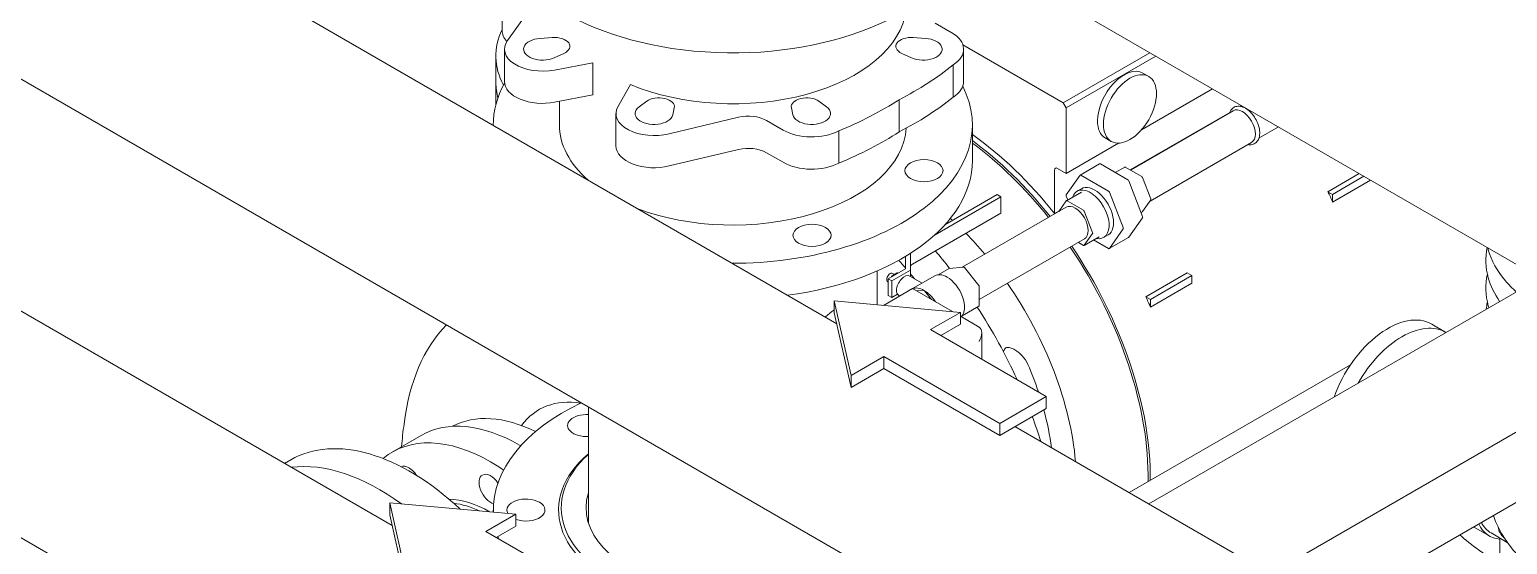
# Model space of a CAD drawing. Header units: millimetres. Extents: x -312439 to 477422, y -331570 to 212570.
# Drawn here: x 398513 to 399040, y 107701 to 107885 of the extents above; entities that cross this region are included whole.
import ezdxf

# ---------------------------------------------------------------- set-up
doc = ezdxf.new("R2010")
doc.units = ezdxf.units.MM

msp = doc.modelspace()

# ---------------------------------------------------------------- linework, layer by layer
at = {"color": 5, "linetype": 'Continuous', "lineweight": 0, "extrusion": (0, 0.816497, 0.57735)}
for p, q in [((398641.904, 107707.657), (397028.099, 108639.388)), ((398800.503, 107779.611), (397341.446, 108621.998)), ((398850.496, 107506.394), (396993.097, 108578.764)), ((398979.781, 107595.272), (397306.445, 108561.374)), ((398800.305, 107940.854), (399100.854, 107767.331)), ((398681.126, 107884.235), (398681.126, 107895.736)), ((398683.109, 107880.626), (398689.687, 107889.843)), ((398835.595, 107886.829), (398841.539, 107883.396)), ((398694.72, 107881.371), (398699.114, 107881.684)), ((398827.776, 107881.684), (398832.17, 107881.371)), ((398681.989, 107866.009), (398681.989, 107877.51)), ((398703.18, 107876.016), (398699.69, 107874.444)), ((398827.2, 107874.444), (398823.71, 107876.016)), ((398845.525, 107879.013), (398881.243, 107858.392)), ((398845.762, 107866.009), (398845.762, 107877.51)), ((398912.188, 107876.258), (398881.243, 107858.392)), ((398678.916, 107857.666), (398678.916, 107875.087)), ((398713.491, 107872.686), (398699.79, 107870.077)), ((398713.491, 107861.184), (398713.491, 107872.686)), ((398842.069, 107860.446), (398842.069, 107871.947)), ((398914.314, 107875.03), (398882.306, 107856.551)), ((398722.446, 107856.997), (398726.963, 107864.907)), ((398911.782, 107867.782), (398909.656, 107869.009)), ((398699.79, 107858.576), (398713.491, 107861.184)), ((398822.775, 107847.993), (398822.775, 107859.494)), ((398934.51, 107863.37), (398909.22, 107848.768)), ((398701.587, 107850.493), (398701.587, 107858.918)), ((398721.764, 107843.045), (398721.764, 107854.547)), ((398730.009, 107856.939), (398732.732, 107858.954)), ((398742.548, 107856.607), (398742.006, 107854.07)), ((398784.884, 107854.07), (398784.341, 107856.607)), ((398794.158, 107858.954), (398796.881, 107856.939)), ((398881.243, 107858.392), (398882.306, 107856.551)), ((398882.306, 107856.551), (398882.306, 107833.23)), ((398940.675, 107854.957), (398905.167, 107834.457)), ((398941.954, 107855.573), (398905.273, 107834.395)), ((398944.878, 107857.384), (398944.426, 107857.123)), ((398944.589, 107857.094), (398944.856, 107857.248)), ((398678.008, 107850.493), (398678.008, 107850.334)), ((398765.435, 107853.246), (398740.716, 107847.367)), ((398781.375, 107848.66), (398775.43, 107852.092)), ((398848.882, 107850.493), (398848.882, 107837.791)), ((398951.112, 107845.797), (398958.03, 107849.791)), ((398801.206, 107836.853), (398801.206, 107848.355)), ((398900.982, 107844.012), (398882.306, 107833.23)), ((398898.42, 107844.637), (398896.294, 107845.865)), ((398948.477, 107844.276), (398912.262, 107823.367)), ((398765.435, 107841.745), (398740.716, 107835.865)), ((398781.375, 107837.159), (398775.43, 107840.591)), ((398878.172, 107834.389), (398878.172, 107818.871)), ((398882.306, 107833.23), (398879.235, 107835.002)), ((398894.277, 107836.611), (398887.348, 107832.61)), ((398894.555, 107836.583), (398904.352, 107830.927)), ((398903.216, 107835.477), (398899.844, 107833.53)), ((398903.438, 107835.455), (398909.327, 107832.055)), ((398975.739, 107826.678), (398986.901, 107833.122)), ((398882.387, 107825.583), (398887.285, 107832.552)), ((398887.626, 107832.583), (398897.423, 107826.926)), ((398904.693, 107830.503), (398909.591, 107817.878)), ((398909.598, 107831.718), (398912.543, 107824.128)), ((398977.384, 107825.729), (398988.545, 107832.173)), ((398990.916, 107830.804), (398977.384, 107822.991)), ((398859.039, 107824.898), (398835.566, 107811.346)), ((398857.761, 107825.636), (398839.079, 107814.85)), ((398859.039, 107824.898), (398857.761, 107825.636)), ((398859.039, 107818.998), (398859.039, 107824.898)), ((398879.716, 107819.64), (398882.379, 107823.429)), ((398882.918, 107823.758), (398882.387, 107825.129)), ((398887.786, 107826.568), (398882.429, 107823.475)), ((398882.65, 107823.454), (398888.54, 107820.053)), ((398886.198, 107826.829), (398887.771, 107827.737)), ((398897.763, 107826.502), (398902.662, 107813.877)), ((398912.543, 107823.767), (398909.598, 107819.577)), ((398975.739, 107826.678), (398977.384, 107825.729)), ((398977.384, 107822.991), (398977.384, 107825.729)), ((398859.039, 107818.998), (398827.511, 107800.795)), ((398882.334, 107821.151), (398845.274, 107799.755)), ((398879.861, 107819.846), (398878.172, 107818.871)), ((398888.811, 107819.716), (398891.756, 107812.126)), ((398909.591, 107817.423), (398904.693, 107810.455)), ((398909.548, 107819.531), (398909.059, 107819.249)), ((398902.662, 107813.423), (398897.763, 107806.454)), ((398888.856, 107809.854), (398851.33, 107788.188)), ((398888.54, 107807.552), (398886.704, 107808.611)), ((398894.118, 107810.622), (398888.761, 107807.53)), ((398891.756, 107811.765), (398888.811, 107807.576)), ((398897.423, 107806.424), (398892.134, 107809.477)), ((398895.706, 107810.362), (398897.278, 107811.27)), ((398904.63, 107810.397), (398897.701, 107806.396)), ((398824.98, 107803.572), (398824.98, 107799.13)), ((398826.787, 107796.468), (398826.787, 107804.689)), ((398814.983, 107786.337), (398814.983, 107798.45)), ((398824.98, 107799.13), (398818.835, 107795.582)), ((398820.047, 107796.457), (398819.959, 107796.231)), ((398826.787, 107798.698), (398820.112, 107794.844)), ((398822.031, 107797.72), (398820.223, 107796.676)), ((398820.397, 107797.558), (398821.073, 107797.167)), ((398822.369, 107797.623), (398822.175, 107797.734)), ((398826.607, 107796.571), (398830.935, 107794.073)), ((398827.551, 107792.119), (398835.468, 107796.69)), ((398836.717, 107797.083), (398840.595, 107799.323)), ((398845.76, 107799.798), (398840.66, 107799.343)), ((398851.174, 107793.272), (398846.073, 107799.618)), ((398910.779, 107789.174), (398925.543, 107797.697)), ((398912.424, 107788.224), (398927.187, 107796.748)), ((398925.543, 107797.697), (398927.187, 107796.748)), ((398927.187, 107796.748), (398927.187, 107794.01)), ((398827.547, 107792.122), (398817.183, 107786.139)), ((398818.682, 107794.586), (398818.835, 107794.498)), ((398820.112, 107794.844), (398818.835, 107795.582)), ((398818.835, 107795.582), (398818.835, 107789.681)), ((398820.112, 107788.944), (398820.112, 107794.844)), ((398827.547, 107792.122), (398841.744, 107783.925)), ((398831.469, 107791.547), (398828.935, 107791.321)), ((398834.316, 107788.214), (398831.782, 107791.366)), ((398851.33, 107786.069), (398851.33, 107792.869)), ((398927.187, 107794.01), (398912.424, 107785.486)), ((398799.642, 107787.72), (398805.609, 107761.122)), ((398844.652, 107783.663), (398799.642, 107787.72)), ((398799.642, 107787.72), (398799.642, 107783.448)), ((398818.835, 107789.681), (398820.112, 107788.944)), ((398822.179, 107790.137), (398820.112, 107788.944)), ((398822.641, 107789.701), (398822.997, 107789.496)), ((398845.204, 107782.382), (398851.239, 107785.866)), ((398910.779, 107789.174), (398912.424, 107788.224)), ((398912.424, 107785.486), (398912.424, 107788.224)), ((398799.642, 107783.448), (398805.609, 107756.85)), ((398833.965, 107777.493), (398844.652, 107783.663)), ((398844.652, 107783.663), (398844.652, 107779.391)), ((398844.652, 107782.247), (398851.291, 107778.413)), ((398875.245, 107753.66), (398833.965, 107777.493)), ((398837.665, 107775.357), (398844.652, 107779.391)), ((398852.219, 107776.363), (398852.219, 107766.954)), ((399017.805, 107776.502), (399012.816, 107779.433)), ((398805.609, 107761.122), (398817.355, 107767.903)), ((398817.355, 107767.903), (398858.634, 107744.07)), ((398817.355, 107767.903), (398817.355, 107763.631)), ((398983.783, 107764.993), (398904.802, 107719.394)), ((398805.609, 107756.85), (398817.355, 107763.631)), ((398805.609, 107761.122), (398805.609, 107756.85)), ((398817.355, 107763.631), (398858.634, 107739.798)), ((398711.907, 107708.624), (398711.907, 107749.929)), ((398858.634, 107744.07), (398875.245, 107753.66)), ((398858.634, 107739.798), (398875.245, 107749.388)), ((398875.245, 107753.66), (398875.245, 107749.388)), ((398858.634, 107744.07), (398858.634, 107739.798)), ((398652.264, 107739.793), (398641.957, 107733.842)), ((399014.783, 107655.897), (398864.048, 107742.924)), ((398603.575, 107729.787), (398605.741, 107731.037)), ((398641.044, 107715.766), (398647.011, 107689.168)), ((398686.054, 107711.709), (398641.044, 107715.766)), ((398641.044, 107715.766), (398641.044, 107711.493)), ((398678.008, 107712.434), (398678.008, 107713.175)), ((398641.044, 107711.493), (398647.011, 107684.896)), ((398675.367, 107705.539), (398686.054, 107711.709)), ((398679.067, 107703.403), (398686.054, 107707.437)), ((398686.054, 107711.709), (398686.054, 107707.437)), ((399033.281, 107703.92), (399027.645, 107707.174)), ((398716.647, 107681.706), (398675.367, 107705.539)), ((399033.893, 107704.981), (399039.699, 107701.629)), ((399037.085, 107703.138), (399037.085, 107696.048))]:
    msp.add_line(p, q, dxfattribs=at)
at = {"color": 0, "linetype": 'Continuous', "lineweight": 0, "extrusion": (0, 0.816497, 0.57735)}
for p, q in [((399051.387, 107795.891), (398911.846, 107715.327)), ((399094.694, 107770.888), (398955.153, 107690.324)), ((399100.711, 107749.358), (398976.807, 107677.822))]:
    msp.add_line(p, q, dxfattribs=at)
at = {"color": 5, "linetype": 'Continuous', "lineweight": 0}
for centre, major_axis, ratio, start_param, end_param in [((398763.445, 107925.502), (-85.437, 0), 0.5773503, 0, 2.9090576), ((398763.445, 107893.748), (61.857, 0), 0.5773503, 4.0816104, 6.2172753), ((398740.161, 107875.087), (61.245, 0), 0.5773503, 2.8721515, 3.4400318), ((398695.545, 107877.51), (-13.556, 0), 0.5773503, 5.8737687, 8.1724889), ((398695.531, 107884.235), (-14.405, 0), 0.5773503, 0, 0.4962001), ((398695.545, 107877.51), (-6.737, 0), 0.5773503, 4.8351545, 8.5166127), ((398699.789, 107878.525), (5.512, 0), 0.5773503, 5.3750201, 7.9767471), ((398827.101, 107878.525), (-5.512, 0), 0.5773503, 4.5896219, 7.191349), ((398831.345, 107877.51), (6.737, 0), 0.5773503, 4.0497563, 7.7312146), ((398831.345, 107877.51), (14.418, 0), 0.5773503, 5.5512125, 7.0685835), ((398735.872, 107915.584), (130.347, 0), 0.5773503, 5.4421677, 5.6646456), ((398902.975, 107857.437), (6.681, 11.572), 0.5773503, 0, 2.3561945), ((398763.445, 107850.493), (-85.437, 0), 0.5773503, 5.9753277, 6.2864203), ((398740.161, 107865.586), (61.245, 0), 0.5773503, 3.1415927, 3.2967347), ((398695.545, 107866.009), (-13.556, 0), 0.5773503, 0, 1.8893036), ((398831.345, 107866.009), (14.418, 0), 0.5773503, 5.5512125, 6.2831853), ((398737.078, 107856.997), (5.512, 0), 0.5773503, 6.1604182, 8.7621453), ((398763.445, 107850.493), (-85.437, 0), 0.5773503, 1.5675614, 3.4255664), ((398789.812, 107856.997), (5.512, 0), 0.5773503, 0.6626311, 3.2643581), ((398725.625, 107909.668), (-130.347, 0), 0.5773503, 2.1893361, 2.411814), ((398735.872, 107904.083), (130.347, 0), 0.5773503, 5.4421677, 5.6646456), ((398735.32, 107854.547), (-13.556, 0), 0.5773503, 5.964678, 8.2633982), ((398735.32, 107854.547), (-6.737, 0), 0.5773503, 5.6205526, 9.3020109), ((398791.57, 107854.547), (-6.737, 0), 0.5773503, 0.1227655, 3.8042237), ((398945.216, 107849.924), (-3.261, 5.649), 0.5773503, 3.1415927, 6.2831853), ((398763.445, 107850.493), (61.857, 0), 0.5773503, 3.1415927, 3.7256624), ((398763.445, 107850.493), (61.857, 0), 0.5773503, 4.1283192, 6.2501807), ((398768.934, 107848.342), (-9.187, 0), 0.5773503, 3.9269908, 5.1031767), ((398902.975, 107857.437), (6.681, 11.572), 0.5773503, 2.3561945, 3.1415927), ((398791.57, 107854.547), (-14.418, 0), 0.5773503, 0.7853982, 2.3027692), ((398725.625, 107898.166), (-130.347, 0), 0.5773503, 2.1893361, 2.411814), ((398840.968, 107767.767), (-51.65, 89.461), 0.5773503, 4.963372, 5.3892281), ((398839.314, 107766.812), (-51.65, 89.461), 0.5773503, 4.9623116, 5.3664265), ((398839.314, 107766.812), (-51.095, 88.499), 0.5773503, 4.9650872, 5.3649902), ((398735.32, 107843.045), (-13.556, 0), 0.5773503, 0, 1.9802129), ((398768.934, 107836.841), (-9.187, 0), 0.5773503, 3.9269908, 5.1031767), ((398791.57, 107843.045), (-14.418, 0), 0.5773503, 0.7853982, 2.3027692), ((398763.445, 107837.791), (85.437, 0), 0.5773503, 4.9423536, 6.2831853), ((398879.235, 107833.775), (-0.752, 1.302), 0.5773503, 5.4977871, 7.0685835), ((398894.555, 107836.129), (-0.278, 0.482), 0.5773503, 5.4977871, 6.2831853), ((398903.438, 107835.094), (-0.221, 0.383), 0.5773503, 5.4977871, 6.2831853), ((398890.952, 107818.595), (4.754, -8.234), 0.5773503, 5.8158119, 9.8921514), ((398887.626, 107832.128), (-0.278, 0.482), 0.5773503, 5.4977871, 6.5449847), ((398892.524, 107819.503), (4.754, -8.234), 0.5773503, 0, 3.1415927), ((398904.352, 107830.473), (0.278, -0.482), 0.5773503, 1.3089969, 2.3561945), ((398909.327, 107831.693), (0.221, -0.383), 0.5773503, 1.3089969, 2.3561945), ((398882.727, 107825.159), (-0.278, 0.482), 0.5773503, 0.2617994, 1.3089969), ((398882.65, 107823.092), (-0.221, 0.383), 0.5773503, 5.4977871, 6.5449847), ((398897.423, 107826.472), (0.278, -0.482), 0.5773503, 1.3089969, 2.3561945), ((398912.272, 107824.104), (0.221, -0.383), 0.5773503, 0.2617994, 1.3089969), ((398916.558, 107811.409), (-51.65, 89.461), 0.5773503, 4.5137724, 4.5532806), ((398885.595, 107815.503), (-3.261, 5.649), 0.5773503, 3.1415927, 6.2831853), ((398888.54, 107819.692), (0.221, -0.383), 0.5773503, 1.3089969, 2.3561945), ((398909.327, 107819.914), (0.221, -0.383), 0.5773503, 0, 0.2617994), ((398909.25, 107817.847), (0.278, -0.482), 0.5773503, 0.2617994, 1.3089969), ((398824.846, 107758.459), (-43.226, 74.87), 0.5773503, 5.2159755, 5.2294596), ((398891.485, 107812.102), (0.221, -0.383), 0.5773503, 0.2617994, 1.3089969), ((398902.321, 107813.847), (0.278, -0.482), 0.5773503, 0.2617994, 1.3089969), ((398824.846, 107758.459), (-43.226, 74.87), 0.5773503, 5.0123986, 5.1333992), ((398839.314, 107766.812), (-51.095, 88.499), 0.5773503, 3.9053006, 4.8350577), ((398839.314, 107766.812), (-51.65, 89.461), 0.5773503, 3.9164653, 4.8337321), ((398888.54, 107807.913), (0.221, -0.383), 0.5773503, 5.4977871, 6.5449847), ((398904.352, 107810.878), (0.278, -0.482), 0.5773503, 0, 0.2617994), ((398788.114, 107737.251), (-57.417, 99.449), 0.5773503, 5.0265175, 5.0589383), ((398798.744, 107743.389), (-57.417, 99.449), 0.5773503, 4.9537942, 5.0251378), ((398897.423, 107806.878), (0.278, -0.482), 0.5773503, 5.4977871, 6.5449847), ((398819.539, 107796.072), (0.858, 1.486), 0.5773503, 0, 3.1415927), ((398820.223, 107796.441), (0.144, 0.249), 0.5773503, 0.7853982, 1.8325957), ((398824.624, 107793.136), (-1.983, -3.435), 0.5773503, 3.1415927, 5.4977871), ((398822.031, 107797.485), (0.144, 0.249), 0.5773503, 0, 0.7853982), ((398829.26, 107799.786), (-2.473, 0), 0.5773503, 5.4977871, 6.2831853), ((398788.114, 107737.251), (-57.417, 99.449), 0.5773503, 4.9815743, 5.0013814), ((398839.854, 107789.094), (-4.386, 7.596), 0.5773503, 5.4977871, 6.2831853), ((398839.854, 107789.094), (-4.386, 7.596), 0.5773503, 3.3213391, 5.4977871), ((398840.816, 107798.939), (-0.221, 0.383), 0.5773503, 6.0213859, 6.2831853), ((398845.917, 107799.395), (-0.221, 0.383), 0.5773503, 4.9741884, 6.0213859), ((398824.624, 107793.136), (-1.983, -3.435), 0.5773503, 5.4977871, 6.2831853), ((398831.626, 107784.343), (-4.386, 7.596), 0.5773503, 5.4977871, 6.2093647), ((398831.626, 107791.144), (-0.221, 0.383), 0.5773503, 4.9741884, 6.0213859), ((398831.626, 107784.343), (-4.386, 7.596), 0.5773503, 4.7862096, 5.4977871), ((398851.017, 107793.05), (-0.221, 0.383), 0.5773503, 3.9269908, 4.9741884), ((398824.846, 107758.459), (-43.226, 74.87), 0.5773503, 4.0277186, 4.8575334), ((398851.017, 107786.249), (0.221, -0.383), 0.5773503, 0, 0.7853982), ((398851.597, 107773.904), (-51.65, 89.461), 0.5773503, 4.5137724, 4.5532806), ((398798.744, 107743.389), (-57.417, 99.449), 0.5773503, 4.5464769, 4.804294), ((398997.305, 107753.03), (15.512, 26.403), 0.5823607, 0, 1.885232), ((398729.025, 107683.684), (-59.059, 102.294), 0.5773503, 0.1612445, 0.657417), ((398849.052, 107774.535), (2.239, 3.879), 0.5773503, 4.712389, 6.2831853), ((399002.312, 107750.088), (15.512, 26.403), 0.5823607, 0.0012491, 1.5957722), ((398821.657, 107756.618), (39.782, -68.904), 0.5773503, 1.2307013, 1.3652852), ((398763.445, 107713.175), (85.437, 0), 0.5773503, 2.2556999, 3.1566373), ((398722.839, 107699.565), (-28.518, 49.395), 0.5773503, 5.8435483, 6.5357326), ((398821.657, 107756.618), (39.782, -68.904), 0.5773503, 0.9521159, 1.1423576), ((398726.864, 107681.751), (57.831, -100.166), 0.5773503, 3.7622214, 3.8535604), ((398687.327, 107679.062), (-35.063, 60.73), 0.5773503, 5.4977871, 6.2831853), ((398696.421, 107684.313), (-33.685, 58.344), 0.5773503, 5.568609, 6.2635549), ((398711.26, 107743.304), (6.798, 0), 0.5773503, 1.4754839, 4.8077014), ((398798.744, 107743.389), (-57.417, 99.449), 0.5773503, 4.3354098, 4.4204101), ((398648.459, 107657.047), (42.718, -73.99), 0.5773503, 2.0583672, 3.1415927), ((398677.02, 107673.112), (-35.063, 60.73), 0.5773503, 5.4977871, 6.3823293), ((398687.327, 107679.062), (-35.063, 60.73), 0.5773503, 5.488979, 5.4977871), ((398763.445, 107713.175), (62.164, 0), 0.5773503, 2.548228, 5.6361136), ((398763.445, 107713.976), (-61.184, 0), 0.5773503, 5.7140037, 8.7637786), ((398637.459, 107650.696), (42.718, -73.99), 0.5773503, 2.2271904, 2.9046449), ((398647.929, 107723.499), (2.909, -5.039), 0.5773503, 1.6348074, 3.0961053), ((398677.02, 107673.112), (-35.063, 60.73), 0.5773503, 5.4041086, 5.4977871), ((398677.02, 107720.618), (2.909, -5.039), 0.5773503, 3.1415927, 5.7623779), ((398677.02, 107720.618), (2.909, -5.039), 0.5773503, 1.6660093, 3.1415927), ((398689.645, 107713.175), (6.798, 0), 0.5773503, 0.7853982, 3.4541639), ((398763.445, 107713.976), (52.364, 0), 0.5773503, 2.9636533, 5.6432754), ((398677.02, 107673.112), (-24.039, 41.636), 0.5773503, 5.5073644, 5.9469819), ((398676.327, 107672.711), (-23.549, 40.788), 0.5773503, 5.5971087, 5.8797482), ((398689.645, 107713.175), (6.798, 0), 0.5773503, 4.1558501, 7.0685835), ((399045.53, 107725.136), (12.249, 21.216), 0.5773503, 2.747901, 3.4177719), ((399045.53, 107725.136), (11.637, 20.155), 0.5773503, 2.7697408, 3.1415927), ((399118.718, 107720.385), (-85.437, 0), 0.5773503, 0.1857305, 0.8997743), ((399050.804, 107707.621), (-14.405, 0), 0.5773503, 0.0592775, 0.5701311), ((398763.445, 107713.175), (85.437, 0), 0.5773503, 3.3347053, 3.350599), ((399095.435, 107730.328), (85.437, 0), 0.5773503, 3.6957977, 3.9694733), ((399095.435, 107730.328), (-85.437, 0), 0.5773503, 0.5542051, 0.8278806)]:
    msp.add_ellipse(centre, major_axis=major_axis, ratio=ratio, start_param=start_param, end_param=end_param, dxfattribs=at)
for centre, major_axis in [((398905.101, 107856.21), (6.681, 11.572)), ((398831.627, 107834.187), (-6.798, 0)), ((398791.687, 107811.128), (-6.798, 0))]:
    msp.add_ellipse(centre, major_axis=major_axis, ratio=0.5773503, dxfattribs=at)
for points, knots in [([(398947.141, 107843.505), (398947.398, 107843.455), (398947.655, 107843.428), (398948.448, 107843.424), (398948.978, 107843.54), (398949.863, 107843.993), (398950.227, 107844.3), (398950.823, 107845.07), (398951.046, 107845.539), (398951.356, 107846.636), (398951.418, 107847.278), (398951.359, 107848.654), (398951.228, 107849.393), (398950.791, 107850.866), (398950.486, 107851.601), (398949.737, 107853), (398949.293, 107853.664), (398948.305, 107854.864), (398947.76, 107855.399), (398946.608, 107856.286), (398946.001, 107856.638), (398944.778, 107857.094), (398944.16, 107857.204), (398943.041, 107857.13), (398942.535, 107856.98), (398941.697, 107856.475), (398941.355, 107856.144), (398940.893, 107855.465), (398940.736, 107855.144), (398940.619, 107854.802)], [1.8909525, 1.8909525, 1.8909525, 1.8909525, 2.0312373, 2.0312373, 2.326965, 2.326965, 2.5878307, 2.5878307, 2.8682132, 2.8682132, 3.1921128, 3.1921128, 3.5331635, 3.5331635, 3.8720413, 3.8720413, 4.2087433, 4.2087433, 4.5465858, 4.5465858, 4.8875883, 4.8875883, 5.2208086, 5.2208086, 5.5084528, 5.5084528, 5.7690152, 5.7690152, 5.9630291, 5.9630291, 5.9630291, 5.9630291]), ([(399032.473, 107806.811), (399031.776, 107803.219), (399031.932, 107799.531), (399033.741, 107793.056), (399035.114, 107790.227), (399036.972, 107787.568)], [0.67379608, 0.67379608, 0.67379608, 0.67379608, 0.94527954, 0.94527954, 1.16870521, 1.16870521, 1.16870521, 1.16870521]), ([(399032.746, 107806.653), (399032.802, 107806.429), (399032.862, 107806.204), (399034.014, 107802.077), (399036.099, 107798.348), (399040.173, 107793.579), (399041.48, 107792.258), (399042.909, 107790.996)], [0.92817676, 0.92817676, 0.92817676, 0.92817676, 0.94527954, 0.94527954, 1.24360278, 1.24360278, 1.3643592, 1.3643592, 1.3643592, 1.3643592]), ([(399032.584, 107797.348), (399031.764, 107793.586), (399031.882, 107789.707), (399032.984, 107785.765), (399033.046, 107785.552), (399033.112, 107785.34)], [0.66022736, 0.66022736, 0.66022736, 0.66022736, 0.94527954, 0.94527954, 0.96158167, 0.96158167, 0.96158167, 0.96158167]), ([(398799.642, 107784.553), (398799.268, 107784.326), (398798.881, 107784.063), (398798.011, 107783.407), (398797.527, 107782.999), (398796.85, 107782.361), (398796.646, 107782.16), (398796.446, 107781.953)], [75.1269176, 75.1269176, 75.1269176, 75.1269176, 77.6716223, 77.6716223, 80.778411, 80.778411, 82.1344549, 82.1344549, 82.1344549, 82.1344549]), ([(398860.1, 107770.018), (398860.151, 107770.136), (398860.206, 107770.249), (398860.349, 107770.502), (398860.441, 107770.636), (398860.542, 107770.754)], [60.4384535, 60.4384535, 60.4384535, 60.4384535, 61.1672301, 61.1672301, 62.2021853, 62.2021853, 62.2021853, 62.2021853]), ([(398860.542, 107770.754), (398860.677, 107770.912), (398860.862, 107771.026), (398861.354, 107771.156), (398861.654, 107771.159), (398862.47, 107771.029), (398863.033, 107770.826), (398864.646, 107769.981), (398865.733, 107769.147), (398867.447, 107767.293), (398868.201, 107766.254), (398868.72, 107765.041)], [-18.8520508, -18.8520508, -18.8520508, -18.8520508, -16.6572549, -16.6572549, -14.2967967, -14.2967967, -10.7569531, -10.7569531, -4.804859, -4.804859, 0, 0, 0, 0])]:
    msp.add_open_spline(points, degree=3, knots=knots, dxfattribs=at)
for points in [[(398944.856, 107857.248), (398944.897, 107857.272), (398944.939, 107857.297), (398944.983, 107857.324)], [(399032.584, 107787.346), (399032.4, 107786.501), (399032.262, 107785.651), (399032.172, 107784.797)]]:
    msp.add_open_spline(points, degree=3, dxfattribs=at)
msp.add_rational_spline([(398859.95, 107769.666), (398860.025, 107769.842), (398860.1, 107770.018)], [1.00009830124, 1.00005118917, 1], degree=2, dxfattribs=at)

doc.saveas('drawing.dxf')
